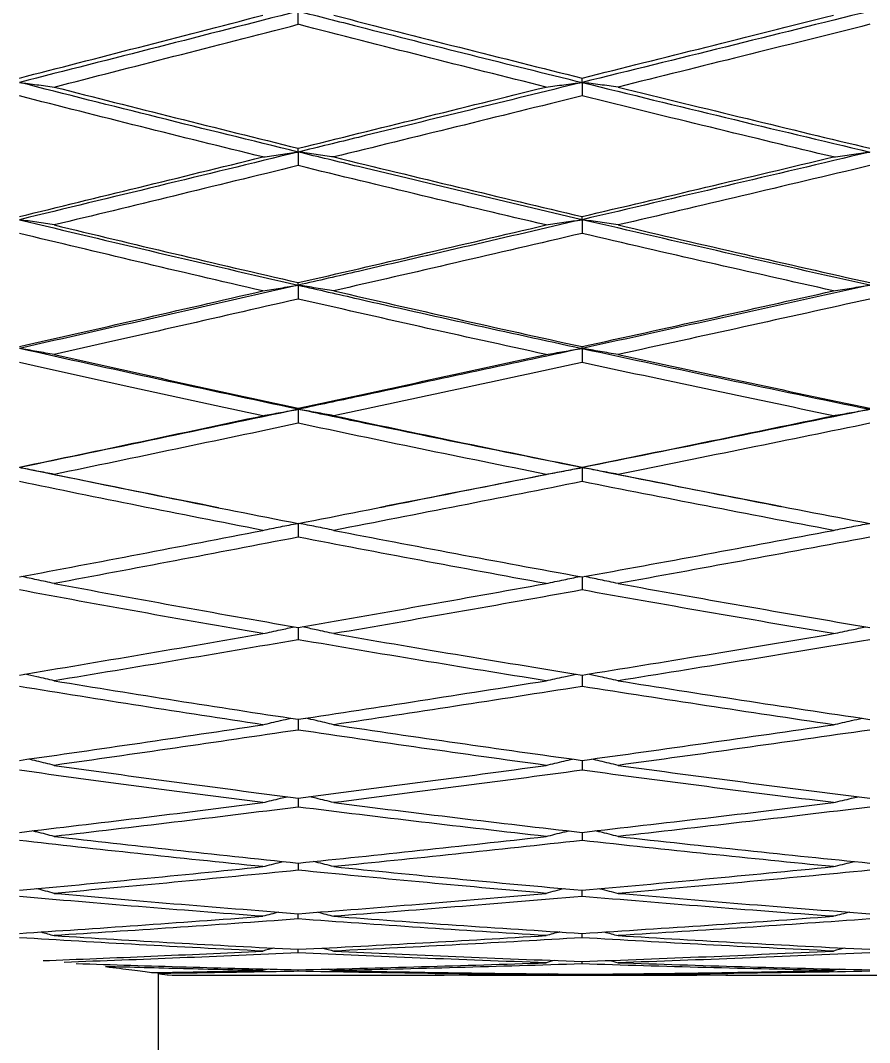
# Model space of a CAD drawing. Extents: x 4138 to 4928, y 0 to 579.
# Drawn here: x 4624.04 to 4632.77, y 183.35 to 193.85 of the extents above; entities that cross this region are included whole.
import ezdxf

# ---------------------------------------------------------------- set-up
doc = ezdxf.new("R2010")
doc.units = 0
doc.header["$LTSCALE"] = 10
doc.header["$MEASUREMENT"] = 0
doc.header["$PDMODE"] = 3
doc.header["$PDSIZE"] = -10
doc.layers.get('0').update_dxf_attribs({"linetype": 'CONTINUOUS'})
doc.layers.get('DEFPOINTS').update_dxf_attribs({"linetype": 'CONTINUOUS'})
doc.layers.add('1', color=7, linetype='CONTINUOUS')
doc.styles.add('Daelim Dimension', font='NanumGothic.ttf')
doc.dimstyles.new('DEFAULT', dxfattribs={"dimscale": 2, "dimtxt": 2, "dimasz": 2, "dimexe": 0, "dimexo": 2, "dimgap": 1, "dimtad": 1, "dimdec": 0, "dimzin": 9, "dimdsep": 46, "dimtxsty": 'Daelim Dimension', "dimcen": 0.5, "dimclrd": 5, "dimclre": 5, "dimclrt": 256, "dimadec": 1, "dimazin": 0, "dimtfac": 1, "dimtdec": 0, "dimtix": 1, "dimtmove": 0, "dimatfit": 3, "dimfxl": 1, "dimtolj": 1, "dimtzin": 1, "dimlwd": 9, "dimlwe": 9, "dimarcsym": 0})

# ---------------------------------------------------------------- blocks, each defined once
blk = doc.blocks.new('*D4')
at = {"color": 5, "lineweight": 9, "ltscale": 0.5, "transparency": 16777216}
for p, q in [((4603.958, 180.58), (4603.958, 150.97)), ((4685.158, 167.039), (4685.158, 150.97)), ((4607.958, 152.97), (4681.158, 152.97))]:
    blk.add_line(p, q, dxfattribs=at)
at = {"color": 5, "ltscale": 0.5, "transparency": 16777216}
for points in [[(4607.958, 153.637), (4607.958, 152.304), (4603.958, 152.97)], [(4681.158, 153.637), (4681.158, 152.304), (4685.158, 152.97)]]:
    blk.add_solid(points, dxfattribs=at)
at = {"layer": 'DEFPOINTS', "color": 0, "ltscale": 0.5, "transparency": 16777216}
for p in [(4603.958, 184.58), (4685.158, 171.039), (4685.158, 152.97)]:
    blk.add_point(p, dxfattribs=at)
at = {"color": 7, "ltscale": 0.5, "transparency": 16777216, "insert": (4656.565, 160.414), "char_height": 10, "attachment_point": 5, "style": 'Daelim Dimension'}
blk.add_mtext('\\A1;60~65', dxfattribs=at)

msp = doc.modelspace()

# ---------------------------------------------------------------- linework, layer by layer
at = {"layer": '1', "color": 7, "linetype": 'Continuous', "lineweight": 18}
for p, q in [((4625.458, 128.242), (4625.458, 184.056)), ((4625.894, 184.041), (4627.901, 184.041)), ((4628.636, 184.041), (4630.993, 184.041)), ((4629.811, 184.044), (4629.811, 184.05)), ((4631.739, 184.041), (4633.806, 184.041))]:
    msp.add_line(p, q, dxfattribs=at)
for points, degree in [([(4626.894, 193.944), (4625.93, 193.697), (4624.974, 193.453), (4624.027, 193.212)], 3), ([(4624.027, 193.257), (4624.426, 193.36), (4625.243, 193.57), (4626.095, 193.79), (4626.53, 193.903)], 3), ([(4626.894, 193.809), (4626.894, 193.831), (4626.894, 193.877), (4626.894, 193.922), (4626.894, 193.944)], 3), ([(4627.26, 193.903), (4627.695, 193.79), (4628.557, 193.571), (4629.396, 193.36), (4629.811, 193.257)], 3), ([(4632.77, 193.945), (4631.778, 193.697), (4630.791, 193.453), (4629.811, 193.212)], 3), ([(4629.811, 193.257), (4630.231, 193.362), (4631.083, 193.574), (4631.954, 193.792), (4632.395, 193.903)], 3), ([(4624.386, 193.165), (4624.787, 193.268), (4625.607, 193.478), (4626.46, 193.697), (4626.894, 193.809)], 3), ([(4629.441, 193.165), (4629.024, 193.269), (4628.183, 193.479), (4627.326, 193.698), (4626.894, 193.809)], 3), ([(4632.77, 193.809), (4632.329, 193.698), (4631.456, 193.481), (4630.603, 193.269), (4630.182, 193.165)], 3), ([(4629.811, 193.212), (4629.811, 193.219), (4629.811, 193.234), (4629.811, 193.25), (4629.811, 193.257)], 3), ([(4626.894, 192.497), (4625.93, 192.732), (4624.974, 192.97), (4624.027, 193.212)], 3), ([(4624.027, 193.212), (4624.086, 193.204), (4624.206, 193.189), (4624.326, 193.173), (4624.386, 193.165)], 3), ([(4624.386, 193.165), (4624.798, 193.06), (4625.629, 192.849), (4626.471, 192.64), (4626.894, 192.536)], 3), ([(4626.894, 192.536), (4627.307, 192.637), (4628.144, 192.844), (4629.005, 193.057), (4629.441, 193.165)], 3), ([(4629.441, 193.165), (4629.502, 193.173), (4629.625, 193.188), (4629.749, 193.204), (4629.811, 193.212)], 3), ([(4629.811, 193.212), (4629.811, 193.189), (4629.811, 193.143), (4629.811, 193.097), (4629.811, 193.074)], 3), ([(4629.811, 193.212), (4630.791, 192.97), (4631.778, 192.732), (4632.77, 192.497)], 3), ([(4630.182, 193.165), (4630.12, 193.173), (4629.997, 193.188), (4629.873, 193.204), (4629.811, 193.212)], 3), ([(4630.182, 193.165), (4630.634, 193.053), (4631.518, 192.837), (4632.36, 192.634), (4632.77, 192.536)], 3), ([(4626.53, 192.446), (4626.108, 192.55), (4625.269, 192.758), (4624.439, 192.968), (4624.027, 193.073)], 3), ([(4629.811, 193.074), (4629.374, 192.966), (4628.513, 192.753), (4627.673, 192.548), (4627.26, 192.446)], 3), ([(4632.395, 192.446), (4631.983, 192.545), (4631.139, 192.748), (4630.26, 192.963), (4629.811, 193.074)], 3), ([(4626.894, 192.497), (4625.93, 192.262), (4624.974, 192.03), (4624.027, 191.802)], 3), ([(4626.53, 192.446), (4626.59, 192.455), (4626.711, 192.472), (4626.833, 192.489), (4626.894, 192.497)], 3), ([(4626.894, 192.497), (4626.894, 192.503), (4626.894, 192.516), (4626.894, 192.529), (4626.894, 192.536)], 3), ([(4626.894, 192.497), (4626.894, 192.474), (4626.894, 192.427), (4626.894, 192.38), (4626.894, 192.357)], 3), ([(4627.26, 192.446), (4627.199, 192.455), (4627.077, 192.472), (4626.955, 192.489), (4626.894, 192.497)], 3), ([(4632.77, 192.497), (4631.778, 192.262), (4630.791, 192.03), (4629.811, 191.802)], 3), ([(4632.395, 192.446), (4632.458, 192.455), (4632.582, 192.472), (4632.707, 192.489), (4632.77, 192.497)], 3), ([(4624.027, 191.835), (4624.428, 191.932), (4625.247, 192.132), (4626.097, 192.34), (4626.53, 192.446)], 3), ([(4627.26, 192.446), (4627.686, 192.342), (4628.538, 192.136), (4629.387, 191.934), (4629.811, 191.834)], 3), ([(4629.811, 191.834), (4630.229, 191.933), (4631.079, 192.133), (4631.952, 192.341), (4632.395, 192.446)], 3), ([(4626.894, 192.357), (4626.458, 192.251), (4625.604, 192.043), (4624.786, 191.844), (4624.386, 191.748)], 3), ([(4629.441, 191.748), (4629.019, 191.847), (4628.172, 192.047), (4627.321, 192.253), (4626.894, 192.357)], 3), ([(4632.77, 192.357), (4632.326, 192.252), (4631.451, 192.045), (4630.6, 191.845), (4630.182, 191.748)], 3), ([(4624.027, 191.802), (4624.974, 191.574), (4625.93, 191.35), (4626.894, 191.129)], 3), ([(4624.386, 191.748), (4624.326, 191.757), (4624.206, 191.775), (4624.086, 191.793), (4624.027, 191.802)], 3), ([(4629.441, 191.748), (4629.502, 191.757), (4629.625, 191.775), (4629.749, 191.793), (4629.811, 191.802)], 3), ([(4629.811, 191.802), (4629.811, 191.808), (4629.811, 191.818), (4629.811, 191.829), (4629.811, 191.834)], 3), ([(4629.811, 191.802), (4629.811, 191.779), (4629.811, 191.732), (4629.811, 191.685), (4629.811, 191.661)], 3), ([(4632.77, 191.129), (4631.778, 191.35), (4630.791, 191.574), (4629.811, 191.802)], 3), ([(4630.182, 191.748), (4630.12, 191.757), (4629.997, 191.775), (4629.873, 191.793), (4629.811, 191.802)], 3), ([(4626.53, 191.071), (4626.093, 191.171), (4625.24, 191.37), (4624.425, 191.565), (4624.027, 191.661)], 3), ([(4624.386, 191.748), (4624.786, 191.651), (4625.603, 191.455), (4626.458, 191.256), (4626.894, 191.155)], 3), ([(4626.894, 191.155), (4627.305, 191.25), (4628.14, 191.443), (4629.003, 191.645), (4629.441, 191.748)], 3), ([(4629.811, 191.661), (4629.37, 191.558), (4628.504, 191.357), (4627.669, 191.165), (4627.26, 191.071)], 3), ([(4632.395, 191.071), (4631.966, 191.167), (4631.106, 191.361), (4630.243, 191.56), (4629.811, 191.661)], 3), ([(4630.182, 191.748), (4630.616, 191.646), (4631.482, 191.446), (4632.342, 191.251), (4632.77, 191.155)], 3), ([(4626.894, 191.129), (4625.93, 190.909), (4624.974, 190.692), (4624.027, 190.479)], 3), ([(4626.53, 191.071), (4626.59, 191.08), (4626.711, 191.1), (4626.833, 191.119), (4626.894, 191.129)], 3), ([(4626.894, 191.129), (4626.894, 191.133), (4626.894, 191.142), (4626.894, 191.15), (4626.894, 191.155)], 3), ([(4626.894, 191.129), (4626.894, 191.105), (4626.894, 191.058), (4626.894, 191.01), (4626.894, 190.987)], 3), ([(4627.26, 191.071), (4627.199, 191.08), (4627.077, 191.1), (4626.955, 191.119), (4626.894, 191.129)], 3), ([(4632.77, 191.129), (4631.778, 190.909), (4630.791, 190.692), (4629.811, 190.479)], 3), ([(4632.395, 191.071), (4632.458, 191.08), (4632.582, 191.1), (4632.707, 191.119), (4632.77, 191.129)], 3), ([(4624.027, 190.498), (4624.426, 190.589), (4625.243, 190.775), (4626.095, 190.97), (4626.53, 191.071)], 3), ([(4627.26, 191.071), (4627.67, 190.976), (4628.506, 190.786), (4629.371, 190.594), (4629.811, 190.498)], 3), ([(4629.811, 190.498), (4630.245, 190.593), (4631.11, 190.784), (4631.968, 190.975), (4632.395, 191.071)], 3), ([(4626.894, 190.987), (4626.455, 190.886), (4625.598, 190.691), (4624.783, 190.506), (4624.386, 190.417)], 3), ([(4629.441, 190.417), (4629.001, 190.513), (4628.136, 190.704), (4627.303, 190.893), (4626.894, 190.987)], 3), ([(4632.77, 190.987), (4632.338, 190.891), (4631.474, 190.699), (4630.612, 190.511), (4630.182, 190.417)], 3), ([(4629.811, 190.479), (4629.811, 190.482), (4629.811, 190.489), (4629.811, 190.495), (4629.811, 190.498)], 3), ([(4626.894, 189.854), (4625.93, 190.058), (4624.974, 190.267), (4624.027, 190.479)], 3), ([(4624.386, 190.417), (4624.326, 190.427), (4624.206, 190.448), (4624.086, 190.469), (4624.027, 190.479)], 3), ([(4624.386, 190.417), (4624.795, 190.325), (4625.622, 190.141), (4626.467, 189.957), (4626.894, 189.866)], 3), ([(4626.894, 189.866), (4627.323, 189.958), (4628.176, 190.141), (4629.021, 190.325), (4629.441, 190.417)], 3), ([(4629.441, 190.417), (4629.502, 190.427), (4629.625, 190.448), (4629.749, 190.469), (4629.811, 190.479)], 3), ([(4629.811, 190.479), (4629.811, 190.455), (4629.811, 190.408), (4629.811, 190.36), (4629.811, 190.336)], 3), ([(4629.811, 190.479), (4630.791, 190.267), (4631.778, 190.058), (4632.77, 189.854)], 3), ([(4630.182, 190.417), (4630.12, 190.427), (4629.997, 190.448), (4629.873, 190.469), (4629.811, 190.479)], 3), ([(4630.182, 190.417), (4630.601, 190.325), (4631.451, 190.142), (4632.327, 189.958), (4632.77, 189.866)], 3), ([(4626.53, 189.788), (4626.102, 189.879), (4625.257, 190.062), (4624.433, 190.245), (4624.027, 190.336)], 3), ([(4629.811, 190.336), (4629.389, 190.244), (4628.541, 190.061), (4627.688, 189.879), (4627.26, 189.788)], 3), ([(4632.395, 189.788), (4631.951, 189.88), (4631.077, 190.063), (4630.228, 190.245), (4629.811, 190.336)], 3), ([(4626.894, 189.854), (4626.894, 189.856), (4626.894, 189.86), (4626.894, 189.864), (4626.894, 189.866)], 3), ([(4626.894, 189.854), (4625.93, 189.65), (4624.974, 189.45), (4624.027, 189.255)], 3), ([(4624.027, 189.26), (4624.44, 189.346), (4625.27, 189.52), (4626.108, 189.698), (4626.53, 189.788)], 3), ([(4626.53, 189.788), (4626.59, 189.799), (4626.711, 189.821), (4626.833, 189.843), (4626.894, 189.854)], 3), ([(4626.894, 189.854), (4626.894, 189.83), (4626.894, 189.782), (4626.894, 189.734), (4626.894, 189.71)], 3), ([(4627.26, 189.788), (4627.199, 189.799), (4627.077, 189.821), (4626.955, 189.843), (4626.894, 189.854)], 3), ([(4627.26, 189.788), (4627.674, 189.7), (4628.513, 189.524), (4629.375, 189.348), (4629.811, 189.26)], 3), ([(4632.77, 189.854), (4631.778, 189.65), (4630.791, 189.45), (4629.811, 189.255)], 3), ([(4629.811, 189.26), (4630.263, 189.351), (4631.146, 189.53), (4631.986, 189.703), (4632.395, 189.788)], 3), ([(4632.395, 189.788), (4632.458, 189.799), (4632.582, 189.821), (4632.707, 189.843), (4632.77, 189.854)], 3), ([(4626.894, 189.71), (4626.474, 189.621), (4625.636, 189.445), (4624.802, 189.271), (4624.386, 189.185)], 3), ([(4629.441, 189.185), (4629.004, 189.273), (4628.143, 189.448), (4627.306, 189.623), (4626.894, 189.71)], 3), ([(4632.77, 189.71), (4632.365, 189.627), (4631.529, 189.456), (4630.64, 189.277), (4630.182, 189.185)], 3), ([(4626.023, 188.853), (4625.353, 188.985), (4624.688, 189.119), (4624.027, 189.255)], 3), ([(4624.386, 189.185), (4624.326, 189.197), (4624.206, 189.22), (4624.086, 189.243), (4624.027, 189.255)], 3), ([(4629.811, 189.255), (4629.135, 189.12), (4628.462, 188.988), (4627.793, 188.858)], 3), ([(4629.441, 189.185), (4629.502, 189.197), (4629.625, 189.22), (4629.749, 189.243), (4629.811, 189.255)], 3), ([(4629.811, 189.255), (4629.811, 189.256), (4629.811, 189.257), (4629.811, 189.259), (4629.811, 189.26)], 3), ([(4629.811, 189.255), (4629.811, 189.231), (4629.811, 189.183), (4629.811, 189.135), (4629.811, 189.111)], 3), ([(4631.804, 188.866), (4631.137, 188.994), (4630.472, 189.123), (4629.811, 189.255)], 3), ([(4630.182, 189.185), (4630.12, 189.197), (4629.997, 189.22), (4629.873, 189.243), (4629.811, 189.255)], 3), ([(4624.386, 189.185), (4624.788, 189.102), (4625.608, 188.935), (4626.46, 188.766), (4626.894, 188.681)], 3), ([(4626.894, 188.681), (4627.321, 188.765), (4628.173, 188.932), (4629.019, 189.101), (4629.441, 189.185)], 3), ([(4630.182, 189.185), (4630.602, 189.101), (4631.455, 188.933), (4632.328, 188.765), (4632.77, 188.681)], 3), ([(4626.53, 188.61), (4626.095, 188.695), (4625.244, 188.862), (4624.427, 189.029), (4624.027, 189.111)], 3), ([(4629.811, 189.111), (4629.396, 189.028), (4628.555, 188.862), (4627.695, 188.694), (4627.26, 188.61)], 3), ([(4632.395, 188.61), (4631.953, 188.694), (4631.08, 188.861), (4630.23, 189.028), (4629.811, 189.111)], 3), ([(4626.023, 188.853), (4626.074, 188.843)], 1), ([(4627.741, 188.847), (4627.794, 188.858)], 1), ([(4631.803, 188.866), (4631.858, 188.856)], 1), ([(4624.027, 188.132), (4624.432, 188.208), (4625.255, 188.364), (4626.101, 188.527), (4626.53, 188.61)], 3), ([(4626.894, 188.683), (4626.894, 188.659), (4626.894, 188.612), (4626.894, 188.564), (4626.894, 188.54)], 3), ([(4627.26, 188.61), (4627.67, 188.531), (4628.505, 188.372), (4629.371, 188.212), (4629.811, 188.132)], 3), ([(4629.811, 188.132), (4630.228, 188.207), (4631.077, 188.363), (4631.951, 188.527), (4632.395, 188.61)], 3), ([(4626.894, 188.54), (4626.469, 188.458), (4625.626, 188.297), (4624.797, 188.141), (4624.386, 188.064)], 3), ([(4629.441, 188.064), (4629, 188.144), (4628.135, 188.303), (4627.303, 188.461), (4626.894, 188.54)], 3), ([(4632.77, 188.54), (4632.321, 188.456), (4631.441, 188.293), (4630.595, 188.139), (4630.182, 188.064)], 3), ([(4626.53, 187.549), (4626.103, 187.623), (4625.26, 187.771), (4624.435, 187.922), (4624.027, 187.998)], 3), ([(4624.386, 188.064), (4624.787, 187.99), (4625.606, 187.839), (4626.459, 187.688), (4626.894, 187.612)], 3), ([(4626.894, 187.612), (4627.309, 187.684), (4628.147, 187.832), (4629.006, 187.986), (4629.441, 188.064)], 3), ([(4629.811, 187.998), (4629.378, 187.92), (4628.521, 187.768), (4627.677, 187.621), (4627.26, 187.549)], 3), ([(4632.395, 187.549), (4631.95, 187.624), (4631.074, 187.774), (4630.227, 187.923), (4629.811, 187.998)], 3), ([(4630.182, 188.064), (4630.599, 187.989), (4631.448, 187.838), (4632.325, 187.687), (4632.77, 187.612)], 3), ([(4624.027, 187.124), (4624.445, 187.194), (4625.281, 187.334), (4626.114, 187.477), (4626.53, 187.549)], 3), ([(4627.26, 187.549), (4627.668, 187.478), (4628.502, 187.337), (4629.369, 187.195), (4629.811, 187.124)], 3), ([(4629.811, 187.124), (4630.224, 187.19), (4631.069, 187.327), (4631.947, 187.474), (4632.395, 187.549)], 3), ([(4626.894, 187.486), (4626.474, 187.414), (4625.636, 187.272), (4624.802, 187.133), (4624.386, 187.065)], 3), ([(4629.441, 187.065), (4629.007, 187.134), (4628.15, 187.273), (4627.31, 187.415), (4626.894, 187.486)], 3), ([(4632.77, 187.486), (4632.319, 187.411), (4631.435, 187.266), (4630.593, 187.13), (4630.182, 187.065)], 3), ([(4624.386, 187.065), (4624.804, 186.996), (4625.64, 186.861), (4626.476, 186.732), (4626.894, 186.669)], 3), ([(4626.894, 186.669), (4627.305, 186.731), (4628.139, 186.859), (4629.002, 186.995), (4629.441, 187.065)], 3), ([(4630.182, 187.065), (4630.597, 186.999), (4631.444, 186.867), (4632.323, 186.734), (4632.77, 186.668)], 3), ([(4626.53, 186.613), (4626.112, 186.676), (4625.277, 186.805), (4624.443, 186.938), (4624.027, 187.006)], 3), ([(4629.811, 187.006), (4629.37, 186.937), (4628.504, 186.802), (4627.669, 186.675), (4627.26, 186.613)], 3), ([(4632.395, 186.613), (4631.956, 186.678), (4631.085, 186.808), (4630.233, 186.94), (4629.811, 187.006)], 3), ([(4624.027, 186.247), (4624.435, 186.305), (4625.261, 186.424), (4626.104, 186.549), (4626.53, 186.613)], 3), ([(4627.26, 186.613), (4627.681, 186.55), (4628.528, 186.426), (4629.382, 186.306), (4629.811, 186.247)], 3), ([(4629.811, 186.247), (4630.229, 186.304), (4631.078, 186.423), (4631.952, 186.549), (4632.395, 186.613)], 3), ([(4626.894, 186.559), (4626.468, 186.496), (4625.625, 186.372), (4624.796, 186.254), (4624.386, 186.196)], 3), ([(4629.441, 186.196), (4629.013, 186.254), (4628.16, 186.373), (4627.315, 186.496), (4626.894, 186.559)], 3), ([(4632.77, 186.559), (4632.327, 186.495), (4631.452, 186.37), (4630.601, 186.253), (4630.182, 186.196)], 3), ([(4624.386, 186.196), (4624.789, 186.139), (4625.609, 186.026), (4626.461, 185.915), (4626.894, 185.859)], 3), ([(4626.894, 185.859), (4627.305, 185.912), (4628.14, 186.02), (4629.003, 186.136), (4629.441, 186.196)], 3), ([(4630.182, 186.196), (4630.606, 186.138), (4631.462, 186.024), (4632.332, 185.914), (4632.77, 185.859)], 3), ([(4626.53, 185.813), (4626.096, 185.868), (4625.246, 185.978), (4624.428, 186.09), (4624.027, 186.145)], 3), ([(4629.811, 186.146), (4629.372, 186.086), (4628.508, 185.972), (4627.671, 185.865), (4627.26, 185.813)], 3), ([(4632.395, 185.813), (4631.958, 185.867), (4631.089, 185.976), (4630.235, 186.089), (4629.811, 186.146)], 3), ([(4624.027, 185.507), (4624.429, 185.555), (4625.248, 185.653), (4626.097, 185.758), (4626.53, 185.813)], 3), ([(4626.894, 185.767), (4626.461, 185.713), (4625.61, 185.609), (4624.789, 185.512), (4624.386, 185.465)], 3), ([(4629.441, 185.465), (4629.011, 185.514), (4628.157, 185.612), (4627.313, 185.715), (4626.894, 185.767)], 3), ([(4627.26, 185.813), (4627.682, 185.76), (4628.53, 185.655), (4629.383, 185.556), (4629.811, 185.507)], 3), ([(4629.811, 185.507), (4630.227, 185.555), (4631.074, 185.653), (4631.95, 185.758), (4632.395, 185.813)], 3), ([(4632.77, 185.767), (4632.324, 185.713), (4631.447, 185.609), (4630.599, 185.512), (4630.182, 185.465)], 3), ([(4624.386, 185.465), (4624.783, 185.42), (4625.599, 185.328), (4626.455, 185.237), (4626.894, 185.192)], 3), ([(4626.894, 185.192), (4627.304, 185.234), (4628.137, 185.321), (4629.001, 185.416), (4629.441, 185.465)], 3), ([(4630.182, 185.465), (4630.625, 185.416), (4631.499, 185.321), (4632.35, 185.234), (4632.77, 185.192)], 3), ([(4626.53, 185.155), (4626.091, 185.199), (4625.235, 185.289), (4624.422, 185.379), (4624.027, 185.424)], 3), ([(4629.811, 185.424), (4629.371, 185.376), (4628.506, 185.282), (4627.67, 185.196), (4627.26, 185.155)], 3), ([(4632.395, 185.155), (4631.968, 185.197), (4631.11, 185.283), (4630.245, 185.376), (4629.811, 185.424)], 3), ([(4624.027, 184.913), (4624.433, 184.95), (4625.257, 185.028), (4626.102, 185.111), (4626.53, 185.155)], 3), ([(4627.26, 185.155), (4627.666, 185.113), (4628.498, 185.032), (4629.367, 184.952), (4629.811, 184.913)], 3), ([(4629.811, 184.913), (4630.227, 184.95), (4631.074, 185.027), (4631.95, 185.111), (4632.395, 185.155)], 3), ([(4626.894, 185.118), (4626.463, 185.075), (4625.613, 184.993), (4624.79, 184.917), (4624.386, 184.881)], 3), ([(4629.441, 184.881), (4628.997, 184.919), (4628.128, 184.998), (4627.299, 185.078), (4626.894, 185.118)], 3), ([(4632.77, 185.118), (4632.324, 185.075), (4631.447, 184.992), (4630.599, 184.917), (4630.182, 184.881)], 3), ([(4626.53, 184.645), (4626.096, 184.677), (4625.245, 184.744), (4624.427, 184.813), (4624.027, 184.849)], 3), ([(4624.386, 184.881), (4624.788, 184.845), (4625.608, 184.774), (4626.46, 184.706), (4626.894, 184.672)], 3), ([(4626.894, 184.672), (4627.301, 184.703), (4628.132, 184.769), (4628.999, 184.842), (4629.441, 184.881)], 3), ([(4629.811, 184.849), (4629.364, 184.811), (4628.491, 184.739), (4627.663, 184.675), (4627.26, 184.645)], 3), ([(4632.395, 184.645), (4631.948, 184.677), (4631.07, 184.744), (4630.225, 184.814), (4629.811, 184.849)], 3), ([(4630.182, 184.881), (4630.598, 184.845), (4631.445, 184.774), (4632.323, 184.705), (4632.77, 184.672)], 3), ([(4624.027, 184.47), (4624.421, 184.495), (4625.233, 184.55), (4626.09, 184.612), (4626.53, 184.645)], 3), ([(4626.894, 184.618), (4626.454, 184.585), (4625.595, 184.525), (4624.782, 184.472), (4624.386, 184.447)], 3), ([(4626.694, 184.688), (4626.639, 184.674), (4626.584, 184.659), (4626.53, 184.645)], 3), ([(4626.894, 184.618), (4626.894, 184.636), (4626.894, 184.654), (4626.894, 184.672)], 3), ([(4629.441, 184.447), (4629.003, 184.473), (4628.14, 184.529), (4627.305, 184.587), (4626.894, 184.618)], 3), ([(4627.095, 184.688), (4627.15, 184.674), (4627.205, 184.659), (4627.26, 184.645)], 3), ([(4627.26, 184.645), (4627.672, 184.614), (4628.509, 184.554), (4629.373, 184.497), (4629.811, 184.47)], 3), ([(4629.811, 184.47), (4630.247, 184.497), (4631.114, 184.553), (4631.97, 184.614), (4632.395, 184.645)], 3), ([(4632.77, 184.618), (4632.347, 184.587), (4631.492, 184.529), (4630.621, 184.473), (4630.182, 184.447)], 3), ([(4632.564, 184.688), (4632.508, 184.674), (4632.451, 184.659), (4632.395, 184.645)], 3), ([(4626.53, 184.288), (4626.098, 184.309), (4625.25, 184.352), (4624.43, 184.4), (4624.027, 184.425)], 3), ([(4624.248, 184.485), (4624.294, 184.472), (4624.34, 184.459), (4624.386, 184.447)], 3), ([(4624.386, 184.447), (4624.791, 184.421), (4625.614, 184.372), (4626.463, 184.327), (4626.894, 184.306)], 3), ([(4626.894, 184.306), (4627.323, 184.327), (4628.176, 184.372), (4629.021, 184.421), (4629.441, 184.447)], 3), ([(4629.811, 184.425), (4629.4, 184.4), (4628.563, 184.353), (4627.698, 184.309), (4627.26, 184.288)], 3), ([(4629.583, 184.484), (4629.536, 184.472), (4629.488, 184.459), (4629.441, 184.447)], 3), ([(4629.811, 184.425), (4629.811, 184.44), (4629.811, 184.455), (4629.811, 184.47)], 3), ([(4632.395, 184.288), (4631.951, 184.309), (4631.077, 184.352), (4630.228, 184.4), (4629.811, 184.425)], 3), ([(4630.039, 184.485), (4630.087, 184.472), (4630.134, 184.459), (4630.182, 184.447)], 3), ([(4630.182, 184.447), (4630.601, 184.421), (4631.451, 184.372), (4632.326, 184.327), (4632.77, 184.306)], 3), ([(4626.644, 184.319), (4626.606, 184.309), (4626.568, 184.298), (4626.53, 184.288)], 3), ([(4626.894, 184.271), (4626.894, 184.282), (4626.894, 184.294), (4626.894, 184.306)], 3), ([(4627.144, 184.319), (4627.183, 184.309), (4627.221, 184.298), (4627.26, 184.288)], 3), ([(4632.513, 184.319), (4632.474, 184.309), (4632.435, 184.298), (4632.395, 184.288)], 3), ([(4624.27, 184.19), (4624.633, 184.204), (4625.372, 184.234), (4626.139, 184.269), (4626.53, 184.288)], 3), ([(4626.894, 184.271), (4626.484, 184.251), (4625.673, 184.216), (4624.88, 184.186), (4624.489, 184.172)], 3), ([(4629.441, 184.168), (4629.002, 184.183), (4628.139, 184.215), (4627.304, 184.251), (4626.894, 184.271)], 3), ([(4627.26, 184.288), (4627.671, 184.268), (4628.508, 184.23), (4629.372, 184.197), (4629.811, 184.181)], 3), ([(4629.529, 184.192), (4629.5, 184.184), (4629.47, 184.176), (4629.441, 184.168)], 3), ([(4629.811, 184.181), (4630.232, 184.196), (4631.083, 184.229), (4631.954, 184.267), (4632.395, 184.288)], 3), ([(4630.093, 184.192), (4630.122, 184.184), (4630.152, 184.176), (4630.182, 184.168)], 3), ([(4632.77, 184.271), (4632.33, 184.251), (4631.458, 184.214), (4630.604, 184.182), (4630.182, 184.168)], 3), ([(4624.61, 184.16), (4624.983, 184.148), (4625.737, 184.124), (4626.506, 184.104), (4626.894, 184.096)], 3), ([(4626.53, 184.088), (4626.255, 184.093), (4625.711, 184.106), (4625.177, 184.12), (4624.912, 184.128)], 3), ([(4625.386, 184.067), (4625.576, 184.07), (4625.955, 184.076), (4626.338, 184.084), (4626.53, 184.088)], 3), ([(4626.587, 184.103), (4626.568, 184.098), (4626.549, 184.093), (4626.53, 184.088)], 3), ([(4626.894, 184.096), (4627.315, 184.105), (4628.161, 184.127), (4629.013, 184.153), (4629.441, 184.168)], 3), ([(4626.894, 184.08), (4626.894, 184.085), (4626.894, 184.09), (4626.894, 184.096)], 3), ([(4627.201, 184.104), (4627.221, 184.098), (4627.24, 184.093), (4627.26, 184.088)], 3), ([(4629.811, 184.156), (4629.382, 184.142), (4628.528, 184.117), (4627.681, 184.096), (4627.26, 184.088)], 3), ([(4627.26, 184.088), (4627.671, 184.079), (4628.507, 184.064), (4629.372, 184.054), (4629.811, 184.05)], 3), ([(4629.811, 184.156), (4629.811, 184.164), (4629.811, 184.173), (4629.811, 184.181)], 3), ([(4632.395, 184.088), (4631.952, 184.097), (4631.077, 184.117), (4630.229, 184.142), (4629.811, 184.156)], 3), ([(4629.811, 184.05), (4630.231, 184.053), (4631.082, 184.063), (4631.954, 184.079), (4632.395, 184.088)], 3), ([(4630.182, 184.168), (4630.601, 184.154), (4631.452, 184.127), (4632.327, 184.105), (4632.77, 184.096)], 3), ([(4632.454, 184.103), (4632.435, 184.098), (4632.415, 184.093), (4632.395, 184.088)], 3), ([(4625.448, 184.068), (4625.449, 184.064), (4625.449, 184.061), (4625.45, 184.057)], 3), ([(4626.894, 184.08), (4626.652, 184.076), (4626.168, 184.067), (4625.689, 184.06), (4625.45, 184.057)], 3), ([(4625.45, 184.057), (4625.481, 184.053), (4625.53, 184.046), (4625.552, 184.042), (4625.556, 184.042)], 3), ([(4625.556, 184.042), (4625.669, 184.041), (4625.782, 184.041), (4625.895, 184.041)], 3), ([(4629.441, 184.047), (4629.003, 184.05), (4628.14, 184.059), (4627.305, 184.072), (4626.894, 184.08)], 3), ([(4629.466, 184.054), (4629.458, 184.051), (4629.449, 184.049), (4629.441, 184.047)], 3), ([(4630.155, 184.054), (4630.164, 184.052), (4630.173, 184.049), (4630.182, 184.047)], 3), ([(4632.77, 184.08), (4632.323, 184.072), (4631.443, 184.058), (4630.597, 184.05), (4630.182, 184.047)], 3)]:
    msp.add_open_spline(points, degree=degree, dxfattribs=at)
for points, knots in [([(4626.894, 193.944), (4627.1, 193.892), (4628.066, 193.645), (4629.04, 193.401), (4629.811, 193.212)], [0, 0, 0, 0, 0.213118, 1, 1, 1, 1]), ([(4629.811, 193.212), (4629.04, 193.022), (4628.066, 192.783), (4627.1, 192.547), (4626.894, 192.497)], [0, 0, 0, 0, 0.786882, 1, 1, 1, 1]), ([(4629.811, 191.802), (4629.04, 191.982), (4628.066, 192.213), (4627.1, 192.447), (4626.894, 192.497)], [0, 0, 0, 0, 0.786882, 1, 1, 1, 1]), ([(4629.811, 191.802), (4629.04, 191.623), (4628.066, 191.398), (4627.1, 191.176), (4626.894, 191.129)], [0, 0, 0, 0, 0.786882, 1, 1, 1, 1]), ([(4626.894, 191.129), (4627.1, 191.082), (4628.066, 190.862), (4629.04, 190.647), (4629.811, 190.479)], [0, 0, 0, 0, 0.213118, 1, 1, 1, 1]), ([(4629.811, 190.479), (4629.04, 190.312), (4628.066, 190.103), (4627.1, 189.898), (4626.894, 189.854)], [0, 0, 0, 0, 0.786882, 1, 1, 1, 1]), ([(4629.811, 189.255), (4629.04, 189.409), (4628.066, 189.607), (4627.1, 189.811), (4626.894, 189.854)], [0, 0, 0, 0, 0.786882, 1, 1, 1, 1]), ([(4626.53, 188.61), (4626.59, 188.623), (4626.709, 188.647), (4626.829, 188.671), (4626.889, 188.682)], [0, 0, 0, 0, 0.507582, 1, 1, 1, 1]), ([(4627.26, 188.61), (4627.199, 188.623), (4627.079, 188.647), (4626.959, 188.671), (4626.9, 188.682)], [0, 0, 0, 0, 0.507598, 1, 1, 1, 1]), ([(4632.395, 188.61), (4632.458, 188.623), (4632.58, 188.647), (4632.703, 188.671), (4632.764, 188.682)], [0, 0, 0, 0, 0.50813, 1, 1, 1, 1]), ([(4624.386, 188.064), (4624.326, 188.077), (4624.214, 188.101), (4624.101, 188.125), (4624.049, 188.136)], [0, 0, 0, 0, 0.53344, 1, 1, 1, 1]), ([(4629.441, 188.064), (4629.502, 188.077), (4629.618, 188.101), (4629.733, 188.125), (4629.787, 188.136)], [0, 0, 0, 0, 0.533921, 1, 1, 1, 1]), ([(4629.811, 188.132), (4629.811, 188.111), (4629.811, 188.066), (4629.811, 188.022), (4629.811, 187.998)], [0, 0, 0, 0, 0.465617, 1, 1, 1, 1]), ([(4630.182, 188.064), (4630.12, 188.077), (4630.005, 188.101), (4629.889, 188.125), (4629.835, 188.136)], [0, 0, 0, 0, 0.533956, 1, 1, 1, 1]), ([(4626.53, 187.549), (4626.59, 187.562), (4626.698, 187.586), (4626.806, 187.609), (4626.853, 187.619)], [0, 0, 0, 0, 0.562688, 1, 1, 1, 1]), ([(4626.894, 187.612), (4626.894, 187.594), (4626.894, 187.552), (4626.894, 187.51), (4626.894, 187.486)], [0, 0, 0, 0, 0.43639, 1, 1, 1, 1]), ([(4627.26, 187.549), (4627.199, 187.562), (4627.091, 187.586), (4626.983, 187.609), (4626.935, 187.619)], [0, 0, 0, 0, 0.562776, 1, 1, 1, 1]), ([(4632.395, 187.549), (4632.458, 187.562), (4632.568, 187.586), (4632.679, 187.609), (4632.728, 187.619)], [0, 0, 0, 0, 0.56337, 1, 1, 1, 1]), ([(4624.386, 187.065), (4624.326, 187.079), (4624.225, 187.102), (4624.125, 187.125), (4624.084, 187.134)], [0, 0, 0, 0, 0.595837, 1, 1, 1, 1]), ([(4629.441, 187.065), (4629.502, 187.079), (4629.606, 187.102), (4629.709, 187.125), (4629.751, 187.134)], [0, 0, 0, 0, 0.596081, 1, 1, 1, 1]), ([(4630.182, 187.065), (4630.12, 187.079), (4630.017, 187.102), (4629.913, 187.125), (4629.871, 187.134)], [0, 0, 0, 0, 0.596137, 1, 1, 1, 1]), ([(4629.811, 187.124), (4629.811, 187.108), (4629.811, 187.069), (4629.811, 187.03), (4629.811, 187.006)], [0, 0, 0, 0, 0.402451, 1, 1, 1, 1]), ([(4626.53, 186.613), (4626.59, 186.628), (4626.686, 186.65), (4626.782, 186.672), (4626.817, 186.681)], [0, 0, 0, 0, 0.633514, 1, 1, 1, 1]), ([(4626.894, 186.669), (4626.894, 186.655), (4626.894, 186.619), (4626.894, 186.582), (4626.894, 186.559)], [0, 0, 0, 0, 0.364272, 1, 1, 1, 1]), ([(4627.26, 186.613), (4627.199, 186.628), (4627.103, 186.65), (4627.007, 186.672), (4626.971, 186.68)], [0, 0, 0, 0, 0.633613, 1, 1, 1, 1]), ([(4632.395, 186.613), (4632.458, 186.628), (4632.556, 186.65), (4632.654, 186.672), (4632.691, 186.68)], [0, 0, 0, 0, 0.634353, 1, 1, 1, 1]), ([(4624.386, 186.196), (4624.326, 186.21), (4624.238, 186.232), (4624.149, 186.253), (4624.121, 186.26)], [0, 0, 0, 0, 0.678154, 1, 1, 1, 1]), ([(4629.441, 186.196), (4629.502, 186.21), (4629.593, 186.232), (4629.684, 186.253), (4629.713, 186.26)], [0, 0, 0, 0, 0.678167, 1, 1, 1, 1]), ([(4629.811, 186.247), (4629.811, 186.236), (4629.811, 186.202), (4629.811, 186.169), (4629.811, 186.146)], [0, 0, 0, 0, 0.318698, 1, 1, 1, 1]), ([(4630.182, 186.196), (4630.12, 186.21), (4630.029, 186.232), (4629.938, 186.253), (4629.909, 186.26)], [0, 0, 0, 0, 0.678154, 1, 1, 1, 1]), ([(4626.53, 185.813), (4626.59, 185.828), (4626.673, 185.848), (4626.756, 185.869), (4626.779, 185.874)], [0, 0, 0, 0, 0.729928, 1, 1, 1, 1]), ([(4627.26, 185.813), (4627.199, 185.828), (4627.116, 185.848), (4627.032, 185.869), (4627.01, 185.874)], [0, 0, 0, 0, 0.729977, 1, 1, 1, 1]), ([(4632.395, 185.813), (4632.458, 185.828), (4632.543, 185.848), (4632.628, 185.869), (4632.651, 185.874)], [0, 0, 0, 0, 0.731062, 1, 1, 1, 1]), ([(4626.894, 185.859), (4626.894, 185.851), (4626.894, 185.82), (4626.894, 185.79), (4626.894, 185.767)], [0, 0, 0, 0, 0.265569, 1, 1, 1, 1]), ([(4624.386, 185.465), (4624.326, 185.481), (4624.251, 185.5), (4624.175, 185.519), (4624.16, 185.523)], [0, 0, 0, 0, 0.79428, 1, 1, 1, 1]), ([(4629.441, 185.465), (4629.502, 185.481), (4629.58, 185.5), (4629.658, 185.519), (4629.674, 185.523)], [0, 0, 0, 0, 0.794103, 1, 1, 1, 1]), ([(4629.811, 185.507), (4629.811, 185.502), (4629.811, 185.474), (4629.811, 185.446), (4629.811, 185.424)], [0, 0, 0, 0, 0.199857, 1, 1, 1, 1]), ([(4630.182, 185.465), (4630.12, 185.481), (4630.043, 185.5), (4629.965, 185.519), (4629.949, 185.523)], [0, 0, 0, 0, 0.793867, 1, 1, 1, 1]), ([(4626.53, 185.155), (4626.59, 185.17), (4626.66, 185.188), (4626.729, 185.206), (4626.738, 185.208)], [0, 0, 0, 0, 0.872172, 1, 1, 1, 1]), ([(4626.894, 185.192), (4626.894, 185.189), (4626.894, 185.164), (4626.894, 185.14), (4626.894, 185.118)], [0, 0, 0, 0, 0.119085, 1, 1, 1, 1]), ([(4627.26, 185.155), (4627.199, 185.17), (4627.129, 185.188), (4627.059, 185.206), (4627.05, 185.208)], [0, 0, 0, 0, 0.871959, 1, 1, 1, 1]), ([(4632.395, 185.155), (4632.458, 185.17), (4632.529, 185.188), (4632.6, 185.206), (4632.609, 185.208)], [0, 0, 0, 0, 0.873841, 1, 1, 1, 1]), ([(4624.386, 184.881), (4624.326, 184.897), (4624.264, 184.913), (4624.203, 184.929), (4624.201, 184.93)], [0, 0, 0, 0, 0.974185, 1, 1, 1, 1]), ([(4629.631, 184.93), (4629.629, 184.929), (4629.566, 184.913), (4629.502, 184.897), (4629.441, 184.881)], [0, 0, 0, 0, 0.026261, 1, 1, 1, 1]), ([(4629.992, 184.93), (4629.993, 184.929), (4630.057, 184.913), (4630.12, 184.897), (4630.182, 184.881)], [0, 0, 0, 0, 0.026941, 1, 1, 1, 1]), ([(4629.811, 184.849), (4629.811, 184.87), (4629.811, 184.891), (4629.811, 184.913), (4629.811, 184.913)], [0, 0, 0, 0, 0.986918, 1, 1, 1, 1]), ([(4624.912, 184.128), (4625.014, 184.116), (4625.105, 184.105), (4625.263, 184.084), (4625.331, 184.075), (4625.386, 184.067)], [0, 0, 0, 0, 0.5, 0.5, 1, 1, 1, 1]), ([(4627.904, 184.041), (4627.987, 184.041), (4628.494, 184.042), (4629.007, 184.044), (4629.441, 184.047)], [0, 0, 0, 0, 0.163989, 1, 1, 1, 1]), ([(4629.811, 184.044), (4629.368, 184.042), (4628.863, 184.041), (4628.371, 184.041), (4628.302, 184.042)], [0, 0, 0, 0, 0.860354, 1, 1, 1, 1]), ([(4631.31, 184.041), (4631.233, 184.041), (4630.723, 184.041), (4630.225, 184.042), (4629.811, 184.044)], [0, 0, 0, 0, 0.151734, 1, 1, 1, 1]), ([(4630.182, 184.047), (4630.596, 184.044), (4631.113, 184.042), (4631.644, 184.041), (4631.741, 184.041)], [0, 0, 0, 0, 0.816868, 1, 1, 1, 1])]:
    msp.add_open_spline(points, degree=3, knots=knots, dxfattribs=at)

# ---------------------------------------------------------------- dimensions: what is measured, and where the dimension line sits
at = {"color": 5, "ltscale": 0.5}
dim = msp.add_linear_dim(base=(4685.158, 152.97), p1=(4603.958, 184.58), p2=(4685.158, 171.039), text='60~65', dimstyle='DEFAULT', override={"dimtxt": 5, "dimexe": 1, "dimclrt": 7}, dxfattribs=at)
dim.commit()
dim.dimension.update_dxf_attribs({"geometry": '*D4', "text_midpoint": (4656.565, 152.97), "dimtype": 160})

doc.saveas('drawing.dxf')
